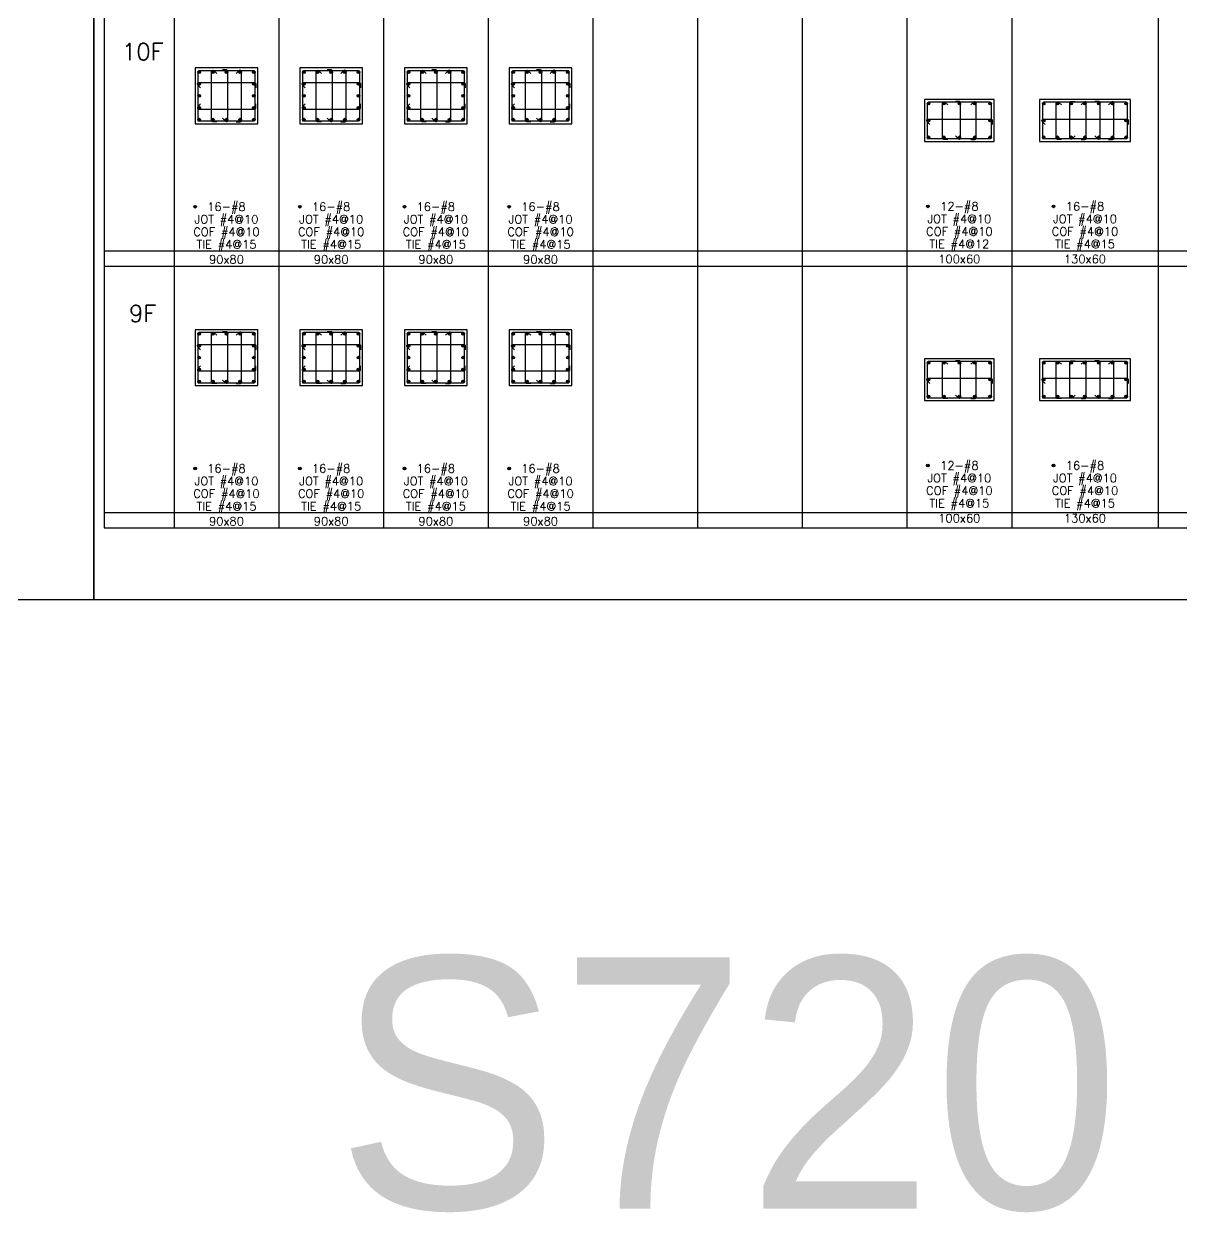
# Model space of a CAD drawing. Header units: millimetres. Extents: x 0 to 31920, y -6088 to 2522.
# Drawn here: x 28628 to 30286, y -877 to 825 of the extents above; entities that cross this region are included whole.
import ezdxf
from ezdxf.enums import TextEntityAlignment as Align

# ---------------------------------------------------------------- set-up
doc = ezdxf.new("R2010")
doc.units = ezdxf.units.MM
doc.header["$MEASUREMENT"] = 0
for name, color, linetype in [('DwFm', 7, 'Continuous'), ('S-DIM', 2, 'Continuous'), ('S-RC', 130, 'Continuous'), ('S-REINF', 6, 'Continuous'), ('S-REINFD', 201, 'Continuous'), ('S-STUD', 1, 'Continuous'), ('S-TEXT', 2, 'Continuous')]:
    doc.layers.add(name, color=color, linetype=linetype)
doc.styles.add('CS4', font='romans.shx', dxfattribs={"width": 0.8, "bigfont": 'lsp.shx'})
doc.styles.add('HELOPEN', font='helopen.shx')

# ---------------------------------------------------------------- blocks, each defined once
blk = doc.blocks.new('繪圖範圍')
blk.add_lwpolyline([(0, 51.1), (79.8, 51.1), (79.8, 0), (0, 0)], close=True)
blk = doc.blocks.new('A$Cfb944ceb')
at = {"layer": 'S-REINFD'}
h = blk.add_hatch(color=256, dxfattribs=at)
edge = h.paths.add_edge_path()
edge.add_arc((35.9, 652.8), 1.91, 0, 360)
h = blk.add_hatch(color=256, dxfattribs=at)
edge = h.paths.add_edge_path()
edge.add_arc((55.5, 652.8), 1.91, 0, 360)
h = blk.add_hatch(color=256, dxfattribs=at)
edge = h.paths.add_edge_path()
edge.add_arc((75, 652.8), 1.91, 0, 360)
h = blk.add_hatch(color=256, dxfattribs=at)
edge = h.paths.add_edge_path()
edge.add_arc((94.5, 652.8), 1.91, 0, 360)
h = blk.add_hatch(color=256, dxfattribs=at)
edge = h.paths.add_edge_path()
edge.add_arc((114.1, 652.8), 1.91, 0, 360)
h = blk.add_hatch(color=256, dxfattribs=at)
edge = h.paths.add_edge_path()
edge.add_arc((185.9, 652.8), 1.91, 0, 360)
h = blk.add_hatch(color=256, dxfattribs=at)
edge = h.paths.add_edge_path()
edge.add_arc((205.5, 652.8), 1.91, 0, 360)
h = blk.add_hatch(color=256, dxfattribs=at)
edge = h.paths.add_edge_path()
edge.add_arc((225, 652.8), 1.91, 0, 360)
h = blk.add_hatch(color=256, dxfattribs=at)
edge = h.paths.add_edge_path()
edge.add_arc((244.5, 652.8), 1.91, 0, 360)
h = blk.add_hatch(color=256, dxfattribs=at)
edge = h.paths.add_edge_path()
edge.add_arc((264.1, 652.8), 1.91, 0, 360)
h = blk.add_hatch(color=256, dxfattribs=at)
edge = h.paths.add_edge_path()
edge.add_arc((335.9, 652.8), 1.91, 0, 360)
h = blk.add_hatch(color=256, dxfattribs=at)
edge = h.paths.add_edge_path()
edge.add_arc((355.5, 652.8), 1.91, 0, 360)
h = blk.add_hatch(color=256, dxfattribs=at)
edge = h.paths.add_edge_path()
edge.add_arc((375, 652.8), 1.91, 0, 360)
h = blk.add_hatch(color=256, dxfattribs=at)
edge = h.paths.add_edge_path()
edge.add_arc((394.5, 652.8), 1.91, 0, 360)
h = blk.add_hatch(color=256, dxfattribs=at)
edge = h.paths.add_edge_path()
edge.add_arc((414.1, 652.8), 1.91, 0, 360)
h = blk.add_hatch(color=256, dxfattribs=at)
edge = h.paths.add_edge_path()
edge.add_arc((485.9, 652.8), 1.91, 0, 360)
h = blk.add_hatch(color=256, dxfattribs=at)
edge = h.paths.add_edge_path()
edge.add_arc((505.5, 652.8), 1.91, 0, 360)
h = blk.add_hatch(color=256, dxfattribs=at)
edge = h.paths.add_edge_path()
edge.add_arc((525, 652.8), 1.91, 0, 360)
h = blk.add_hatch(color=256, dxfattribs=at)
edge = h.paths.add_edge_path()
edge.add_arc((544.5, 652.8), 1.91, 0, 360)
h = blk.add_hatch(color=256, dxfattribs=at)
edge = h.paths.add_edge_path()
edge.add_arc((564.1, 652.8), 1.91, 0, 360)
h = blk.add_hatch(color=256, dxfattribs=at)
edge = h.paths.add_edge_path()
edge.add_arc((35.9, 635.8), 1.91, 0, 360)
h = blk.add_hatch(color=256, dxfattribs=at)
edge = h.paths.add_edge_path()
edge.add_arc((114.1, 635.8), 1.91, 0, 360)
h = blk.add_hatch(color=256, dxfattribs=at)
edge = h.paths.add_edge_path()
edge.add_arc((185.9, 635.8), 1.91, 0, 360)
h = blk.add_hatch(color=256, dxfattribs=at)
edge = h.paths.add_edge_path()
edge.add_arc((264.1, 635.8), 1.91, 0, 360)
h = blk.add_hatch(color=256, dxfattribs=at)
edge = h.paths.add_edge_path()
edge.add_arc((335.9, 635.8), 1.91, 0, 360)
h = blk.add_hatch(color=256, dxfattribs=at)
edge = h.paths.add_edge_path()
edge.add_arc((414.1, 635.8), 1.91, 0, 360)
h = blk.add_hatch(color=256, dxfattribs=at)
edge = h.paths.add_edge_path()
edge.add_arc((485.9, 635.8), 1.91, 0, 360)
h = blk.add_hatch(color=256, dxfattribs=at)
edge = h.paths.add_edge_path()
edge.add_arc((564.1, 635.8), 1.91, 0, 360)
h = blk.add_hatch(color=256, dxfattribs=at)
edge = h.paths.add_edge_path()
edge.add_arc((35.9, 618.8), 1.91, 0, 360)
h = blk.add_hatch(color=256, dxfattribs=at)
edge = h.paths.add_edge_path()
edge.add_arc((114.1, 618.8), 1.91, 0, 360)
h = blk.add_hatch(color=256, dxfattribs=at)
edge = h.paths.add_edge_path()
edge.add_arc((185.9, 618.8), 1.91, 0, 360)
h = blk.add_hatch(color=256, dxfattribs=at)
edge = h.paths.add_edge_path()
edge.add_arc((264.1, 618.8), 1.91, 0, 360)
h = blk.add_hatch(color=256, dxfattribs=at)
edge = h.paths.add_edge_path()
edge.add_arc((335.9, 618.8), 1.91, 0, 360)
h = blk.add_hatch(color=256, dxfattribs=at)
edge = h.paths.add_edge_path()
edge.add_arc((414.1, 618.8), 1.91, 0, 360)
h = blk.add_hatch(color=256, dxfattribs=at)
edge = h.paths.add_edge_path()
edge.add_arc((485.9, 618.8), 1.91, 0, 360)
h = blk.add_hatch(color=256, dxfattribs=at)
edge = h.paths.add_edge_path()
edge.add_arc((564.1, 618.8), 1.91, 0, 360)
h = blk.add_hatch(color=256, dxfattribs=at)
edge = h.paths.add_edge_path()
edge.add_arc((35.9, 601.7), 1.91, 0, 360)
h = blk.add_hatch(color=256, dxfattribs=at)
edge = h.paths.add_edge_path()
edge.add_arc((114.1, 601.7), 1.91, 0, 360)
h = blk.add_hatch(color=256, dxfattribs=at)
edge = h.paths.add_edge_path()
edge.add_arc((185.9, 601.7), 1.91, 0, 360)
h = blk.add_hatch(color=256, dxfattribs=at)
edge = h.paths.add_edge_path()
edge.add_arc((264.1, 601.7), 1.91, 0, 360)
h = blk.add_hatch(color=256, dxfattribs=at)
edge = h.paths.add_edge_path()
edge.add_arc((335.9, 601.7), 1.91, 0, 360)
h = blk.add_hatch(color=256, dxfattribs=at)
edge = h.paths.add_edge_path()
edge.add_arc((414.1, 601.7), 1.91, 0, 360)
h = blk.add_hatch(color=256, dxfattribs=at)
edge = h.paths.add_edge_path()
edge.add_arc((485.9, 601.7), 1.91, 0, 360)
h = blk.add_hatch(color=256, dxfattribs=at)
edge = h.paths.add_edge_path()
edge.add_arc((564.1, 601.7), 1.91, 0, 360)
h = blk.add_hatch(color=256, dxfattribs=at)
edge = h.paths.add_edge_path()
edge.add_arc((35.9, 584.7), 1.91, 0, 360)
h = blk.add_hatch(color=256, dxfattribs=at)
edge = h.paths.add_edge_path()
edge.add_arc((55.5, 584.7), 1.91, 0, 360)
h = blk.add_hatch(color=256, dxfattribs=at)
edge = h.paths.add_edge_path()
edge.add_arc((75, 584.7), 1.91, 0, 360)
h = blk.add_hatch(color=256, dxfattribs=at)
edge = h.paths.add_edge_path()
edge.add_arc((94.5, 584.7), 1.91, 0, 360)
h = blk.add_hatch(color=256, dxfattribs=at)
edge = h.paths.add_edge_path()
edge.add_arc((114.1, 584.7), 1.91, 0, 360)
h = blk.add_hatch(color=256, dxfattribs=at)
edge = h.paths.add_edge_path()
edge.add_arc((185.9, 584.7), 1.91, 0, 360)
h = blk.add_hatch(color=256, dxfattribs=at)
edge = h.paths.add_edge_path()
edge.add_arc((205.5, 584.7), 1.91, 0, 360)
h = blk.add_hatch(color=256, dxfattribs=at)
edge = h.paths.add_edge_path()
edge.add_arc((225, 584.7), 1.91, 0, 360)
h = blk.add_hatch(color=256, dxfattribs=at)
edge = h.paths.add_edge_path()
edge.add_arc((244.5, 584.7), 1.91, 0, 360)
h = blk.add_hatch(color=256, dxfattribs=at)
edge = h.paths.add_edge_path()
edge.add_arc((264.1, 584.7), 1.91, 0, 360)
h = blk.add_hatch(color=256, dxfattribs=at)
edge = h.paths.add_edge_path()
edge.add_arc((335.9, 584.7), 1.91, 0, 360)
h = blk.add_hatch(color=256, dxfattribs=at)
edge = h.paths.add_edge_path()
edge.add_arc((355.5, 584.7), 1.91, 0, 360)
h = blk.add_hatch(color=256, dxfattribs=at)
edge = h.paths.add_edge_path()
edge.add_arc((375, 584.7), 1.91, 0, 360)
h = blk.add_hatch(color=256, dxfattribs=at)
edge = h.paths.add_edge_path()
edge.add_arc((394.5, 584.7), 1.91, 0, 360)
h = blk.add_hatch(color=256, dxfattribs=at)
edge = h.paths.add_edge_path()
edge.add_arc((414.1, 584.7), 1.91, 0, 360)
h = blk.add_hatch(color=256, dxfattribs=at)
edge = h.paths.add_edge_path()
edge.add_arc((485.9, 584.7), 1.91, 0, 360)
h = blk.add_hatch(color=256, dxfattribs=at)
edge = h.paths.add_edge_path()
edge.add_arc((505.5, 584.7), 1.91, 0, 360)
h = blk.add_hatch(color=256, dxfattribs=at)
edge = h.paths.add_edge_path()
edge.add_arc((525, 584.7), 1.91, 0, 360)
h = blk.add_hatch(color=256, dxfattribs=at)
edge = h.paths.add_edge_path()
edge.add_arc((544.5, 584.7), 1.91, 0, 360)
h = blk.add_hatch(color=256, dxfattribs=at)
edge = h.paths.add_edge_path()
edge.add_arc((564.1, 584.7), 1.91, 0, 360)
h = blk.add_hatch(color=256, dxfattribs=at)
edge = h.paths.add_edge_path()
edge.add_arc((30, 460), 1.91, 0, 360)
h = blk.add_hatch(color=256, dxfattribs=at)
edge = h.paths.add_edge_path()
edge.add_arc((180, 460), 1.91, 0, 360)
h = blk.add_hatch(color=256, dxfattribs=at)
edge = h.paths.add_edge_path()
edge.add_arc((330, 460), 1.91, 0, 360)
h = blk.add_hatch(color=256, dxfattribs=at)
edge = h.paths.add_edge_path()
edge.add_arc((480, 460), 1.91, 0, 360)
h = blk.add_hatch(color=256, dxfattribs=at)
edge = h.paths.add_edge_path()
edge.add_arc((35.9, 277.8), 1.91, 0, 360)
h = blk.add_hatch(color=256, dxfattribs=at)
edge = h.paths.add_edge_path()
edge.add_arc((55.5, 277.8), 1.91, 0, 360)
h = blk.add_hatch(color=256, dxfattribs=at)
edge = h.paths.add_edge_path()
edge.add_arc((75, 277.8), 1.91, 0, 360)
h = blk.add_hatch(color=256, dxfattribs=at)
edge = h.paths.add_edge_path()
edge.add_arc((94.5, 277.8), 1.91, 0, 360)
h = blk.add_hatch(color=256, dxfattribs=at)
edge = h.paths.add_edge_path()
edge.add_arc((114.1, 277.8), 1.91, 0, 360)
h = blk.add_hatch(color=256, dxfattribs=at)
edge = h.paths.add_edge_path()
edge.add_arc((185.9, 277.8), 1.91, 0, 360)
h = blk.add_hatch(color=256, dxfattribs=at)
edge = h.paths.add_edge_path()
edge.add_arc((205.5, 277.8), 1.91, 0, 360)
h = blk.add_hatch(color=256, dxfattribs=at)
edge = h.paths.add_edge_path()
edge.add_arc((225, 277.8), 1.91, 0, 360)
h = blk.add_hatch(color=256, dxfattribs=at)
edge = h.paths.add_edge_path()
edge.add_arc((244.5, 277.8), 1.91, 0, 360)
h = blk.add_hatch(color=256, dxfattribs=at)
edge = h.paths.add_edge_path()
edge.add_arc((264.1, 277.8), 1.91, 0, 360)
h = blk.add_hatch(color=256, dxfattribs=at)
edge = h.paths.add_edge_path()
edge.add_arc((335.9, 277.8), 1.91, 0, 360)
h = blk.add_hatch(color=256, dxfattribs=at)
edge = h.paths.add_edge_path()
edge.add_arc((355.5, 277.8), 1.91, 0, 360)
h = blk.add_hatch(color=256, dxfattribs=at)
edge = h.paths.add_edge_path()
edge.add_arc((375, 277.8), 1.91, 0, 360)
h = blk.add_hatch(color=256, dxfattribs=at)
edge = h.paths.add_edge_path()
edge.add_arc((394.5, 277.8), 1.91, 0, 360)
h = blk.add_hatch(color=256, dxfattribs=at)
edge = h.paths.add_edge_path()
edge.add_arc((414.1, 277.8), 1.91, 0, 360)
h = blk.add_hatch(color=256, dxfattribs=at)
edge = h.paths.add_edge_path()
edge.add_arc((485.9, 277.8), 1.91, 0, 360)
h = blk.add_hatch(color=256, dxfattribs=at)
edge = h.paths.add_edge_path()
edge.add_arc((505.5, 277.8), 1.91, 0, 360)
h = blk.add_hatch(color=256, dxfattribs=at)
edge = h.paths.add_edge_path()
edge.add_arc((525, 277.8), 1.91, 0, 360)
h = blk.add_hatch(color=256, dxfattribs=at)
edge = h.paths.add_edge_path()
edge.add_arc((544.5, 277.8), 1.91, 0, 360)
h = blk.add_hatch(color=256, dxfattribs=at)
edge = h.paths.add_edge_path()
edge.add_arc((564.1, 277.8), 1.91, 0, 360)
h = blk.add_hatch(color=256, dxfattribs=at)
edge = h.paths.add_edge_path()
edge.add_arc((35.9, 260.8), 1.91, 0, 360)
h = blk.add_hatch(color=256, dxfattribs=at)
edge = h.paths.add_edge_path()
edge.add_arc((114.1, 260.8), 1.91, 0, 360)
h = blk.add_hatch(color=256, dxfattribs=at)
edge = h.paths.add_edge_path()
edge.add_arc((185.9, 260.8), 1.91, 0, 360)
h = blk.add_hatch(color=256, dxfattribs=at)
edge = h.paths.add_edge_path()
edge.add_arc((264.1, 260.8), 1.91, 0, 360)
h = blk.add_hatch(color=256, dxfattribs=at)
edge = h.paths.add_edge_path()
edge.add_arc((335.9, 260.8), 1.91, 0, 360)
h = blk.add_hatch(color=256, dxfattribs=at)
edge = h.paths.add_edge_path()
edge.add_arc((414.1, 260.8), 1.91, 0, 360)
h = blk.add_hatch(color=256, dxfattribs=at)
edge = h.paths.add_edge_path()
edge.add_arc((485.9, 260.8), 1.91, 0, 360)
h = blk.add_hatch(color=256, dxfattribs=at)
edge = h.paths.add_edge_path()
edge.add_arc((564.1, 260.8), 1.91, 0, 360)
h = blk.add_hatch(color=256, dxfattribs=at)
edge = h.paths.add_edge_path()
edge.add_arc((35.9, 243.8), 1.91, 0, 360)
h = blk.add_hatch(color=256, dxfattribs=at)
edge = h.paths.add_edge_path()
edge.add_arc((114.1, 243.8), 1.91, 0, 360)
h = blk.add_hatch(color=256, dxfattribs=at)
edge = h.paths.add_edge_path()
edge.add_arc((185.9, 243.8), 1.91, 0, 360)
h = blk.add_hatch(color=256, dxfattribs=at)
edge = h.paths.add_edge_path()
edge.add_arc((264.1, 243.8), 1.91, 0, 360)
h = blk.add_hatch(color=256, dxfattribs=at)
edge = h.paths.add_edge_path()
edge.add_arc((335.9, 243.8), 1.91, 0, 360)
h = blk.add_hatch(color=256, dxfattribs=at)
edge = h.paths.add_edge_path()
edge.add_arc((414.1, 243.8), 1.91, 0, 360)
h = blk.add_hatch(color=256, dxfattribs=at)
edge = h.paths.add_edge_path()
edge.add_arc((485.9, 243.8), 1.91, 0, 360)
h = blk.add_hatch(color=256, dxfattribs=at)
edge = h.paths.add_edge_path()
edge.add_arc((564.1, 243.8), 1.91, 0, 360)
h = blk.add_hatch(color=256, dxfattribs=at)
edge = h.paths.add_edge_path()
edge.add_arc((35.9, 226.7), 1.91, 0, 360)
h = blk.add_hatch(color=256, dxfattribs=at)
edge = h.paths.add_edge_path()
edge.add_arc((114.1, 226.7), 1.91, 0, 360)
h = blk.add_hatch(color=256, dxfattribs=at)
edge = h.paths.add_edge_path()
edge.add_arc((185.9, 226.7), 1.91, 0, 360)
h = blk.add_hatch(color=256, dxfattribs=at)
edge = h.paths.add_edge_path()
edge.add_arc((264.1, 226.7), 1.91, 0, 360)
h = blk.add_hatch(color=256, dxfattribs=at)
edge = h.paths.add_edge_path()
edge.add_arc((335.9, 226.7), 1.91, 0, 360)
h = blk.add_hatch(color=256, dxfattribs=at)
edge = h.paths.add_edge_path()
edge.add_arc((414.1, 226.7), 1.91, 0, 360)
h = blk.add_hatch(color=256, dxfattribs=at)
edge = h.paths.add_edge_path()
edge.add_arc((485.9, 226.7), 1.91, 0, 360)
h = blk.add_hatch(color=256, dxfattribs=at)
edge = h.paths.add_edge_path()
edge.add_arc((564.1, 226.7), 1.91, 0, 360)
h = blk.add_hatch(color=256, dxfattribs=at)
edge = h.paths.add_edge_path()
edge.add_arc((35.9, 209.7), 1.91, 0, 360)
h = blk.add_hatch(color=256, dxfattribs=at)
edge = h.paths.add_edge_path()
edge.add_arc((55.5, 209.7), 1.91, 0, 360)
h = blk.add_hatch(color=256, dxfattribs=at)
edge = h.paths.add_edge_path()
edge.add_arc((75, 209.7), 1.91, 0, 360)
h = blk.add_hatch(color=256, dxfattribs=at)
edge = h.paths.add_edge_path()
edge.add_arc((94.5, 209.7), 1.91, 0, 360)
h = blk.add_hatch(color=256, dxfattribs=at)
edge = h.paths.add_edge_path()
edge.add_arc((114.1, 209.7), 1.91, 0, 360)
h = blk.add_hatch(color=256, dxfattribs=at)
edge = h.paths.add_edge_path()
edge.add_arc((185.9, 209.7), 1.91, 0, 360)
h = blk.add_hatch(color=256, dxfattribs=at)
edge = h.paths.add_edge_path()
edge.add_arc((205.5, 209.7), 1.91, 0, 360)
h = blk.add_hatch(color=256, dxfattribs=at)
edge = h.paths.add_edge_path()
edge.add_arc((225, 209.7), 1.91, 0, 360)
h = blk.add_hatch(color=256, dxfattribs=at)
edge = h.paths.add_edge_path()
edge.add_arc((244.5, 209.7), 1.91, 0, 360)
h = blk.add_hatch(color=256, dxfattribs=at)
edge = h.paths.add_edge_path()
edge.add_arc((264.1, 209.7), 1.91, 0, 360)
h = blk.add_hatch(color=256, dxfattribs=at)
edge = h.paths.add_edge_path()
edge.add_arc((335.9, 209.7), 1.91, 0, 360)
h = blk.add_hatch(color=256, dxfattribs=at)
edge = h.paths.add_edge_path()
edge.add_arc((355.5, 209.7), 1.91, 0, 360)
h = blk.add_hatch(color=256, dxfattribs=at)
edge = h.paths.add_edge_path()
edge.add_arc((375, 209.7), 1.91, 0, 360)
h = blk.add_hatch(color=256, dxfattribs=at)
edge = h.paths.add_edge_path()
edge.add_arc((394.5, 209.7), 1.91, 0, 360)
h = blk.add_hatch(color=256, dxfattribs=at)
edge = h.paths.add_edge_path()
edge.add_arc((414.1, 209.7), 1.91, 0, 360)
h = blk.add_hatch(color=256, dxfattribs=at)
edge = h.paths.add_edge_path()
edge.add_arc((485.9, 209.7), 1.91, 0, 360)
h = blk.add_hatch(color=256, dxfattribs=at)
edge = h.paths.add_edge_path()
edge.add_arc((505.5, 209.7), 1.91, 0, 360)
h = blk.add_hatch(color=256, dxfattribs=at)
edge = h.paths.add_edge_path()
edge.add_arc((525, 209.7), 1.91, 0, 360)
h = blk.add_hatch(color=256, dxfattribs=at)
edge = h.paths.add_edge_path()
edge.add_arc((544.5, 209.7), 1.91, 0, 360)
h = blk.add_hatch(color=256, dxfattribs=at)
edge = h.paths.add_edge_path()
edge.add_arc((564.1, 209.7), 1.91, 0, 360)
h = blk.add_hatch(color=256, dxfattribs=at)
edge = h.paths.add_edge_path()
edge.add_arc((30, 85), 1.91, 0, 360)
h = blk.add_hatch(color=256, dxfattribs=at)
edge = h.paths.add_edge_path()
edge.add_arc((180, 85), 1.91, 0, 360)
h = blk.add_hatch(color=256, dxfattribs=at)
edge = h.paths.add_edge_path()
edge.add_arc((330, 85), 1.91, 0, 360)
h = blk.add_hatch(color=256, dxfattribs=at)
edge = h.paths.add_edge_path()
edge.add_arc((480, 85), 1.91, 0, 360)
at = {"layer": 'S-RC'}
for points in [[(30, 578.8), (120, 578.8), (120, 658.8), (30, 658.8), (30, 578.8)], [(180, 578.8), (270, 578.8), (270, 658.8), (180, 658.8), (180, 578.8)], [(330, 578.8), (420, 578.8), (420, 658.8), (330, 658.8), (330, 578.8)], [(480, 578.8), (570, 578.8), (570, 658.8), (480, 658.8), (480, 578.8)], [(30, 203.8), (120, 203.8), (120, 283.8), (30, 283.8), (30, 203.8)], [(180, 203.8), (270, 203.8), (270, 283.8), (180, 283.8), (180, 203.8)], [(330, 203.8), (420, 203.8), (420, 283.8), (330, 283.8), (330, 203.8)], [(480, 203.8), (570, 203.8), (570, 283.8), (480, 283.8), (480, 203.8)]]:
    blk.add_lwpolyline(points, dxfattribs=at)
at = {"layer": 'S-REINF', "color": 2}
for points in [[(34, 582.8), (114.1, 582.8, 0.414214), (116, 584.6), (116, 652.9, 0.414214), (114.1, 654.8), (35.9, 654.8, 0.414214), (34, 652.9), (34, 582.8)], [(61, 581.7), (55.4, 581.7, -0.414214), (53.5, 583.6), (53.5, 653.5, -0.653352), (56.7, 654.9), (61, 650.9)], [(69.4, 586.6), (73.7, 582.6, 0.653352), (76.9, 584), (76.9, 653.9, 0.414214), (75, 655.8), (69.4, 655.8)], [(89, 581.7), (94.6, 581.7, 0.414214), (96.5, 583.6), (96.5, 653.5, 0.653352), (93.3, 654.9), (89, 650.9)], [(184, 582.8), (264.1, 582.8, 0.414214), (266, 584.6), (266, 652.9, 0.414214), (264.1, 654.8), (185.9, 654.8, 0.414214), (184, 652.9), (184, 582.8)], [(211, 581.7), (205.4, 581.7, -0.414214), (203.5, 583.6), (203.5, 653.5, -0.653352), (206.7, 654.9), (211, 650.9)], [(219.4, 586.6), (223.7, 582.6, 0.653352), (226.9, 584), (226.9, 653.9, 0.414214), (225, 655.8), (219.4, 655.8)], [(239, 581.7), (244.6, 581.7, 0.414214), (246.5, 583.6), (246.5, 653.5, 0.653352), (243.3, 654.9), (239, 650.9)], [(334, 582.8), (414.1, 582.8, 0.414214), (416, 584.6), (416, 652.9, 0.414214), (414.1, 654.8), (335.9, 654.8, 0.414214), (334, 652.9), (334, 582.8)], [(361, 581.7), (355.4, 581.7, -0.414214), (353.5, 583.6), (353.5, 653.5, -0.653352), (356.7, 654.9), (361, 650.9)], [(369.4, 586.6), (373.7, 582.6, 0.653352), (376.9, 584), (376.9, 653.9, 0.414214), (375, 655.8), (369.4, 655.8)], [(389, 581.7), (394.6, 581.7, 0.414214), (396.5, 583.6), (396.5, 653.5, 0.653352), (393.3, 654.9), (389, 650.9)], [(484, 582.8), (564.1, 582.8, 0.414214), (566, 584.6), (566, 652.9, 0.414214), (564.1, 654.8), (485.9, 654.8, 0.414214), (484, 652.9), (484, 582.8)], [(511, 581.7), (505.4, 581.7, -0.414214), (503.5, 583.6), (503.5, 653.5, -0.653352), (506.7, 654.9), (511, 650.9)], [(519.4, 586.6), (523.7, 582.6, 0.653352), (526.9, 584), (526.9, 653.9, 0.414214), (525, 655.8), (519.4, 655.8)], [(539, 581.7), (544.6, 581.7, 0.414214), (546.5, 583.6), (546.5, 653.5, 0.653352), (543.3, 654.9), (539, 650.9)], [(37.8, 630.2), (33.8, 634.5, -0.653352), (35.2, 637.7), (115.2, 637.7, -0.414214), (117.1, 635.8), (117.1, 630.2)], [(187.8, 630.2), (183.8, 634.5, -0.653352), (185.2, 637.7), (265.2, 637.7, -0.414214), (267.1, 635.8), (267.1, 630.2)], [(337.8, 630.2), (333.8, 634.5, -0.653352), (335.2, 637.7), (415.2, 637.7, -0.414214), (417.1, 635.8), (417.1, 630.2)], [(487.8, 630.2), (483.8, 634.5, -0.653352), (485.2, 637.7), (565.2, 637.7, -0.414214), (567.1, 635.8), (567.1, 630.2)], [(37.8, 607.3), (33.8, 603, 0.653352), (35.2, 599.8), (115.2, 599.8, 0.414214), (117.1, 601.7), (117.1, 607.3)], [(187.8, 607.3), (183.8, 603, 0.653352), (185.2, 599.8), (265.2, 599.8, 0.414214), (267.1, 601.7), (267.1, 607.3)], [(337.8, 607.3), (333.8, 603, 0.653352), (335.2, 599.8), (415.2, 599.8, 0.414214), (417.1, 601.7), (417.1, 607.3)], [(487.8, 607.3), (483.8, 603, 0.653352), (485.2, 599.8), (565.2, 599.8, 0.414214), (567.1, 601.7), (567.1, 607.3)], [(34, 207.8), (114.1, 207.8, 0.414214), (116, 209.7), (116, 277.9, 0.414214), (114.1, 279.8), (35.9, 279.8, 0.414214), (34, 277.9), (34, 207.8)], [(61, 206.7), (55.4, 206.7, -0.414214), (53.5, 208.6), (53.5, 278.5, -0.653352), (56.7, 279.9), (61, 275.9)], [(69.4, 211.6), (73.7, 207.6, 0.653352), (76.9, 209), (76.9, 278.9, 0.414214), (75, 280.8), (69.4, 280.8)], [(89, 206.7), (94.6, 206.7, 0.414214), (96.5, 208.6), (96.5, 278.5, 0.653352), (93.3, 279.9), (89, 275.9)], [(184, 207.8), (264.1, 207.8, 0.414214), (266, 209.7), (266, 277.9, 0.414214), (264.1, 279.8), (185.9, 279.8, 0.414214), (184, 277.9), (184, 207.8)], [(211, 206.7), (205.4, 206.7, -0.414214), (203.5, 208.6), (203.5, 278.5, -0.653352), (206.7, 279.9), (211, 275.9)], [(219.4, 211.6), (223.7, 207.6, 0.653352), (226.9, 209), (226.9, 278.9, 0.414214), (225, 280.8), (219.4, 280.8)], [(239, 206.7), (244.6, 206.7, 0.414214), (246.5, 208.6), (246.5, 278.5, 0.653352), (243.3, 279.9), (239, 275.9)], [(334, 207.8), (414.1, 207.8, 0.414214), (416, 209.7), (416, 277.9, 0.414214), (414.1, 279.8), (335.9, 279.8, 0.414214), (334, 277.9), (334, 207.8)], [(361, 206.7), (355.4, 206.7, -0.414214), (353.5, 208.6), (353.5, 278.5, -0.653352), (356.7, 279.9), (361, 275.9)], [(369.4, 211.6), (373.7, 207.6, 0.653352), (376.9, 209), (376.9, 278.9, 0.414214), (375, 280.8), (369.4, 280.8)], [(389, 206.7), (394.6, 206.7, 0.414214), (396.5, 208.6), (396.5, 278.5, 0.653352), (393.3, 279.9), (389, 275.9)], [(484, 207.8), (564.1, 207.8, 0.414214), (566, 209.7), (566, 277.9, 0.414214), (564.1, 279.8), (485.9, 279.8, 0.414214), (484, 277.9), (484, 207.8)], [(511, 206.7), (505.4, 206.7, -0.414214), (503.5, 208.6), (503.5, 278.5, -0.653352), (506.7, 279.9), (511, 275.9)], [(519.4, 211.6), (523.7, 207.6, 0.653352), (526.9, 209), (526.9, 278.9, 0.414214), (525, 280.8), (519.4, 280.8)], [(539, 206.7), (544.6, 206.7, 0.414214), (546.5, 208.6), (546.5, 278.5, 0.653352), (543.3, 279.9), (539, 275.9)], [(37.8, 255.2), (33.8, 259.5, -0.653352), (35.2, 262.7), (115.2, 262.7, -0.414214), (117.1, 260.8), (117.1, 255.2)], [(187.8, 255.2), (183.8, 259.5, -0.653352), (185.2, 262.7), (265.2, 262.7, -0.414214), (267.1, 260.8), (267.1, 255.2)], [(337.8, 255.2), (333.8, 259.5, -0.653352), (335.2, 262.7), (415.2, 262.7, -0.414214), (417.1, 260.8), (417.1, 255.2)], [(487.8, 255.2), (483.8, 259.5, -0.653352), (485.2, 262.7), (565.2, 262.7, -0.414214), (567.1, 260.8), (567.1, 255.2)], [(37.8, 232.3), (33.8, 228, 0.653352), (35.2, 224.8), (115.2, 224.8, 0.414214), (117.1, 226.7), (117.1, 232.3)], [(187.8, 232.3), (183.8, 228, 0.653352), (185.2, 224.8), (265.2, 224.8, 0.414214), (267.1, 226.7), (267.1, 232.3)], [(337.8, 232.3), (333.8, 228, 0.653352), (335.2, 224.8), (415.2, 224.8, 0.414214), (417.1, 226.7), (417.1, 232.3)], [(487.8, 232.3), (483.8, 228, 0.653352), (485.2, 224.8), (565.2, 224.8, 0.414214), (567.1, 226.7), (567.1, 232.3)]]:
    blk.add_lwpolyline(points, format="xyb", dxfattribs=at)
at = {"layer": 'S-REINFD'}
for centre in [(35.9, 652.8), (55.5, 652.8), (75, 652.8), (94.5, 652.8), (114.1, 652.8), (185.9, 652.8), (205.5, 652.8), (225, 652.8), (244.5, 652.8), (264.1, 652.8), (335.9, 652.8), (355.5, 652.8), (375, 652.8), (394.5, 652.8), (414.1, 652.8), (485.9, 652.8), (505.5, 652.8), (525, 652.8), (544.5, 652.8), (564.1, 652.8), (35.9, 635.8), (114.1, 635.8), (185.9, 635.8), (264.1, 635.8), (335.9, 635.8), (414.1, 635.8), (485.9, 635.8), (564.1, 635.8), (35.9, 618.8), (114.1, 618.8), (185.9, 618.8), (264.1, 618.8), (335.9, 618.8), (414.1, 618.8), (485.9, 618.8), (564.1, 618.8), (35.9, 601.7), (114.1, 601.7), (185.9, 601.7), (264.1, 601.7), (335.9, 601.7), (414.1, 601.7), (485.9, 601.7), (564.1, 601.7), (35.9, 584.7), (55.5, 584.7), (75, 584.7), (94.5, 584.7), (114.1, 584.7), (185.9, 584.7), (205.5, 584.7), (225, 584.7), (244.5, 584.7), (264.1, 584.7), (335.9, 584.7), (355.5, 584.7), (375, 584.7), (394.5, 584.7), (414.1, 584.7), (485.9, 584.7), (505.5, 584.7), (525, 584.7), (544.5, 584.7), (564.1, 584.7), (30, 460), (180, 460), (330, 460), (480, 460), (35.9, 277.8), (55.5, 277.8), (75, 277.8), (94.5, 277.8), (114.1, 277.8), (185.9, 277.8), (205.5, 277.8), (225, 277.8), (244.5, 277.8), (264.1, 277.8), (335.9, 277.8), (355.5, 277.8), (375, 277.8), (394.5, 277.8), (414.1, 277.8), (485.9, 277.8), (505.5, 277.8), (525, 277.8), (544.5, 277.8), (564.1, 277.8), (35.9, 260.8), (114.1, 260.8), (185.9, 260.8), (264.1, 260.8), (335.9, 260.8), (414.1, 260.8), (485.9, 260.8), (564.1, 260.8), (35.9, 243.8), (114.1, 243.8), (185.9, 243.8), (264.1, 243.8), (335.9, 243.8), (414.1, 243.8), (485.9, 243.8), (564.1, 243.8), (35.9, 226.7), (114.1, 226.7), (185.9, 226.7), (264.1, 226.7), (335.9, 226.7), (414.1, 226.7), (485.9, 226.7), (564.1, 226.7), (35.9, 209.7), (55.5, 209.7), (75, 209.7), (94.5, 209.7), (114.1, 209.7), (185.9, 209.7), (205.5, 209.7), (225, 209.7), (244.5, 209.7), (264.1, 209.7), (335.9, 209.7), (355.5, 209.7), (375, 209.7), (394.5, 209.7), (414.1, 209.7), (485.9, 209.7), (505.5, 209.7), (525, 209.7), (544.5, 209.7), (564.1, 209.7), (30, 85), (180, 85), (330, 85), (480, 85)]:
    blk.add_circle(centre, 1.91, dxfattribs=at)
at = {"layer": 'S-TEXT', "style": 'CS4'}
for s, p in [('16-#8', (75, 454)), ('16-#8', (225, 454)), ('16-#8', (375, 454)), ('16-#8', (525, 454)), ('JOT #4@10', (75, 436)), ('JOT #4@10', (225, 436)), ('JOT #4@10', (375, 436)), ('JOT #4@10', (525, 436)), ('COF #4@10', (75, 418)), ('COF #4@10', (225, 418)), ('COF #4@10', (375, 418)), ('COF #4@10', (525, 418)), ('TIE #4@15', (75, 400)), ('TIE #4@15', (225, 400)), ('TIE #4@15', (375, 400)), ('TIE #4@15', (525, 400)), ('90x80', (75, 378.5)), ('90x80', (225, 378.5)), ('90x80', (375, 378.5)), ('90x80', (525, 378.5)), ('16-#8', (75, 79)), ('16-#8', (225, 79)), ('16-#8', (375, 79)), ('16-#8', (525, 79)), ('JOT #4@10', (75, 61)), ('JOT #4@10', (225, 61)), ('JOT #4@10', (375, 61)), ('JOT #4@10', (525, 61)), ('COF #4@10', (75, 43)), ('COF #4@10', (225, 43)), ('COF #4@10', (375, 43)), ('COF #4@10', (525, 43)), ('TIE #4@15', (75, 25)), ('TIE #4@15', (225, 25)), ('TIE #4@15', (375, 25)), ('TIE #4@15', (525, 25)), ('90x80', (75, 3.5)), ('90x80', (225, 3.5)), ('90x80', (375, 3.5)), ('90x80', (525, 3.5))]:
    blk.add_text(s, height=12, dxfattribs=at).set_placement(p, align=Align.CENTER)

msp = doc.modelspace()

# ---------------------------------------------------------------- hatches: boundary and pattern name
at = {"layer": 'S-REINFD'}
h = msp.add_hatch(color=256, dxfattribs=at)
edge = h.paths.add_edge_path()
edge.add_arc((29923.9, 710.6), 1.91, 0, 360)
h = msp.add_hatch(color=256, dxfattribs=at)
edge = h.paths.add_edge_path()
edge.add_arc((29946, 710.6), 1.91, 0, 360)
h = msp.add_hatch(color=256, dxfattribs=at)
edge = h.paths.add_edge_path()
edge.add_arc((29968, 710.6), 1.91, 0, 360)
h = msp.add_hatch(color=256, dxfattribs=at)
edge = h.paths.add_edge_path()
edge.add_arc((29990, 710.6), 1.91, 0, 360)
h = msp.add_hatch(color=256, dxfattribs=at)
edge = h.paths.add_edge_path()
edge.add_arc((30012.1, 710.6), 1.91, 0, 360)
h = msp.add_hatch(color=256, dxfattribs=at)
edge = h.paths.add_edge_path()
edge.add_arc((30088.9, 710.6), 1.91, 0, 360)
h = msp.add_hatch(color=256, dxfattribs=at)
edge = h.paths.add_edge_path()
edge.add_arc((30108.6, 710.6), 1.91, 0, 360)
h = msp.add_hatch(color=256, dxfattribs=at)
edge = h.paths.add_edge_path()
edge.add_arc((30128.3, 710.6), 1.91, 0, 360)
h = msp.add_hatch(color=256, dxfattribs=at)
edge = h.paths.add_edge_path()
edge.add_arc((30148, 710.6), 1.91, 0, 360)
h = msp.add_hatch(color=256, dxfattribs=at)
edge = h.paths.add_edge_path()
edge.add_arc((30167.7, 710.6), 1.91, 0, 360)
h = msp.add_hatch(color=256, dxfattribs=at)
edge = h.paths.add_edge_path()
edge.add_arc((30187.4, 710.6), 1.91, 0, 360)
h = msp.add_hatch(color=256, dxfattribs=at)
edge = h.paths.add_edge_path()
edge.add_arc((30207.1, 710.6), 1.91, 0, 360)
h = msp.add_hatch(color=256, dxfattribs=at)
edge = h.paths.add_edge_path()
edge.add_arc((29923.9, 686.5), 1.91, 0, 360)
h = msp.add_hatch(color=256, dxfattribs=at)
edge = h.paths.add_edge_path()
edge.add_arc((30012.1, 686.5), 1.91, 0, 360)
h = msp.add_hatch(color=256, dxfattribs=at)
edge = h.paths.add_edge_path()
edge.add_arc((30088.9, 686.5), 1.91, 0, 360)
h = msp.add_hatch(color=256, dxfattribs=at)
edge = h.paths.add_edge_path()
edge.add_arc((30207.1, 686.5), 1.91, 0, 360)
h = msp.add_hatch(color=256, dxfattribs=at)
edge = h.paths.add_edge_path()
edge.add_arc((29923.9, 662.4), 1.91, 0, 360)
h = msp.add_hatch(color=256, dxfattribs=at)
edge = h.paths.add_edge_path()
edge.add_arc((29946, 662.4), 1.91, 0, 360)
h = msp.add_hatch(color=256, dxfattribs=at)
edge = h.paths.add_edge_path()
edge.add_arc((29968, 662.4), 1.91, 0, 360)
h = msp.add_hatch(color=256, dxfattribs=at)
edge = h.paths.add_edge_path()
edge.add_arc((29990, 662.4), 1.91, 0, 360)
h = msp.add_hatch(color=256, dxfattribs=at)
edge = h.paths.add_edge_path()
edge.add_arc((30012.1, 662.4), 1.91, 0, 360)
h = msp.add_hatch(color=256, dxfattribs=at)
edge = h.paths.add_edge_path()
edge.add_arc((30088.9, 662.4), 1.91, 0, 360)
h = msp.add_hatch(color=256, dxfattribs=at)
edge = h.paths.add_edge_path()
edge.add_arc((30108.6, 662.4), 1.91, 0, 360)
h = msp.add_hatch(color=256, dxfattribs=at)
edge = h.paths.add_edge_path()
edge.add_arc((30128.3, 662.4), 1.91, 0, 360)
h = msp.add_hatch(color=256, dxfattribs=at)
edge = h.paths.add_edge_path()
edge.add_arc((30148, 662.4), 1.91, 0, 360)
h = msp.add_hatch(color=256, dxfattribs=at)
edge = h.paths.add_edge_path()
edge.add_arc((30167.7, 662.4), 1.91, 0, 360)
h = msp.add_hatch(color=256, dxfattribs=at)
edge = h.paths.add_edge_path()
edge.add_arc((30187.4, 662.4), 1.91, 0, 360)
h = msp.add_hatch(color=256, dxfattribs=at)
edge = h.paths.add_edge_path()
edge.add_arc((30207.1, 662.4), 1.91, 0, 360)
h = msp.add_hatch(color=256, dxfattribs=at)
edge = h.paths.add_edge_path()
edge.add_arc((29923, 563.5), 1.91, 0, 360)
h = msp.add_hatch(color=256, dxfattribs=at)
edge = h.paths.add_edge_path()
edge.add_arc((30103, 563.5), 1.91, 0, 360)
h = msp.add_hatch(color=256, dxfattribs=at)
edge = h.paths.add_edge_path()
edge.add_arc((29923.9, 339.4), 1.91, 0, 360)
h = msp.add_hatch(color=256, dxfattribs=at)
edge = h.paths.add_edge_path()
edge.add_arc((29946, 339.4), 1.91, 0, 360)
h = msp.add_hatch(color=256, dxfattribs=at)
edge = h.paths.add_edge_path()
edge.add_arc((29968, 339.4), 1.91, 0, 360)
h = msp.add_hatch(color=256, dxfattribs=at)
edge = h.paths.add_edge_path()
edge.add_arc((29990, 339.4), 1.91, 0, 360)
h = msp.add_hatch(color=256, dxfattribs=at)
edge = h.paths.add_edge_path()
edge.add_arc((30012.1, 339.4), 1.91, 0, 360)
h = msp.add_hatch(color=256, dxfattribs=at)
edge = h.paths.add_edge_path()
edge.add_arc((30088.9, 339.4), 1.91, 0, 360)
h = msp.add_hatch(color=256, dxfattribs=at)
edge = h.paths.add_edge_path()
edge.add_arc((30108.6, 339.4), 1.91, 0, 360)
h = msp.add_hatch(color=256, dxfattribs=at)
edge = h.paths.add_edge_path()
edge.add_arc((30128.3, 339.4), 1.91, 0, 360)
h = msp.add_hatch(color=256, dxfattribs=at)
edge = h.paths.add_edge_path()
edge.add_arc((30148, 339.4), 1.91, 0, 360)
h = msp.add_hatch(color=256, dxfattribs=at)
edge = h.paths.add_edge_path()
edge.add_arc((30167.7, 339.4), 1.91, 0, 360)
h = msp.add_hatch(color=256, dxfattribs=at)
edge = h.paths.add_edge_path()
edge.add_arc((30187.4, 339.4), 1.91, 0, 360)
h = msp.add_hatch(color=256, dxfattribs=at)
edge = h.paths.add_edge_path()
edge.add_arc((30207.1, 339.4), 1.91, 0, 360)
h = msp.add_hatch(color=256, dxfattribs=at)
edge = h.paths.add_edge_path()
edge.add_arc((29923.9, 315.3), 1.91, 0, 360)
h = msp.add_hatch(color=256, dxfattribs=at)
edge = h.paths.add_edge_path()
edge.add_arc((30012.1, 315.3), 1.91, 0, 360)
h = msp.add_hatch(color=256, dxfattribs=at)
edge = h.paths.add_edge_path()
edge.add_arc((30088.9, 315.3), 1.91, 0, 360)
h = msp.add_hatch(color=256, dxfattribs=at)
edge = h.paths.add_edge_path()
edge.add_arc((30207.1, 315.3), 1.91, 0, 360)
h = msp.add_hatch(color=256, dxfattribs=at)
edge = h.paths.add_edge_path()
edge.add_arc((29923.9, 291.2), 1.91, 0, 360)
h = msp.add_hatch(color=256, dxfattribs=at)
edge = h.paths.add_edge_path()
edge.add_arc((29946, 291.2), 1.91, 0, 360)
h = msp.add_hatch(color=256, dxfattribs=at)
edge = h.paths.add_edge_path()
edge.add_arc((29968, 291.2), 1.91, 0, 360)
h = msp.add_hatch(color=256, dxfattribs=at)
edge = h.paths.add_edge_path()
edge.add_arc((29990, 291.2), 1.91, 0, 360)
h = msp.add_hatch(color=256, dxfattribs=at)
edge = h.paths.add_edge_path()
edge.add_arc((30012.1, 291.2), 1.91, 0, 360)
h = msp.add_hatch(color=256, dxfattribs=at)
edge = h.paths.add_edge_path()
edge.add_arc((30088.9, 291.2), 1.91, 0, 360)
h = msp.add_hatch(color=256, dxfattribs=at)
edge = h.paths.add_edge_path()
edge.add_arc((30108.6, 291.2), 1.91, 0, 360)
h = msp.add_hatch(color=256, dxfattribs=at)
edge = h.paths.add_edge_path()
edge.add_arc((30128.3, 291.2), 1.91, 0, 360)
h = msp.add_hatch(color=256, dxfattribs=at)
edge = h.paths.add_edge_path()
edge.add_arc((30148, 291.2), 1.91, 0, 360)
h = msp.add_hatch(color=256, dxfattribs=at)
edge = h.paths.add_edge_path()
edge.add_arc((30167.7, 291.2), 1.91, 0, 360)
h = msp.add_hatch(color=256, dxfattribs=at)
edge = h.paths.add_edge_path()
edge.add_arc((30187.4, 291.2), 1.91, 0, 360)
h = msp.add_hatch(color=256, dxfattribs=at)
edge = h.paths.add_edge_path()
edge.add_arc((30207.1, 291.2), 1.91, 0, 360)
h = msp.add_hatch(color=256, dxfattribs=at)
edge = h.paths.add_edge_path()
edge.add_arc((29923, 192.3), 1.91, 0, 360)
h = msp.add_hatch(color=256, dxfattribs=at)
edge = h.paths.add_edge_path()
edge.add_arc((30103, 192.3), 1.91, 0, 360)

# ---------------------------------------------------------------- linework, layer by layer
at = {"layer": 'S-RC'}
for points in [[(29918, 656.5), (30018, 656.5), (30018, 716.5), (29918, 716.5), (29918, 656.5)], [(30083, 656.5), (30213, 656.5), (30213, 716.5), (30083, 716.5), (30083, 656.5)], [(29918, 285.3), (30018, 285.3), (30018, 345.3), (29918, 345.3), (29918, 285.3)], [(30083, 285.3), (30213, 285.3), (30213, 345.3), (30083, 345.3), (30083, 285.3)]]:
    msp.add_lwpolyline(points, dxfattribs=at)
at = {"layer": 'S-REINF', "color": 2}
for points in [[(29922, 660.5), (30012.1, 660.5, 0.414214), (30014, 662.4), (30014, 710.6, 0.414214), (30012.1, 712.5), (29923.9, 712.5, 0.414214), (29922, 710.6), (29922, 660.5)], [(29951.5, 659.4), (29945.9, 659.4, -0.414214), (29944, 661.3), (29944, 711.3, -0.653352), (29947.2, 712.7), (29951.5, 708.7)], [(29962.4, 664.3), (29966.7, 660.3, 0.653352), (29969.9, 661.7), (29969.9, 711.7, 0.414214), (29968, 713.6), (29962.4, 713.6)], [(29984.5, 659.4), (29990.1, 659.4, 0.414214), (29992, 661.3), (29992, 711.3, 0.653352), (29988.8, 712.7), (29984.5, 708.7)], [(30087, 660.5), (30207.1, 660.5, 0.414214), (30209, 662.4), (30209, 710.6, 0.414214), (30207.1, 712.5), (30088.9, 712.5, 0.414214), (30087, 710.6), (30087, 660.5)], [(30114.2, 659.4), (30108.6, 659.4, -0.414214), (30106.7, 661.3), (30106.7, 711.3, -0.653352), (30109.9, 712.7), (30114.2, 708.7)], [(30133.9, 664.3), (30129.6, 660.3, -0.653352), (30126.4, 661.7), (30126.4, 711.7, -0.414214), (30128.3, 713.6), (30133.9, 713.6)], [(30142.4, 659.4), (30148, 659.4, 0.414214), (30149.9, 661.3), (30149.9, 711.3, 0.653352), (30146.7, 712.7), (30142.4, 708.7)], [(30162.1, 664.3), (30166.4, 660.3, 0.653352), (30169.6, 661.7), (30169.6, 711.7, 0.414214), (30167.7, 713.6), (30162.1, 713.6)], [(30181.8, 659.4), (30187.4, 659.4, 0.414214), (30189.3, 661.3), (30189.3, 711.3, 0.653352), (30186.1, 712.7), (30181.8, 708.7)], [(29925.8, 680.9), (29921.8, 685.2, -0.653352), (29923.2, 688.4), (30013.2, 688.4, -0.414214), (30015.1, 686.5), (30015.1, 680.9)], [(30090.8, 680.9), (30086.8, 685.2, -0.653352), (30088.2, 688.4), (30208.2, 688.4, -0.414214), (30210.1, 686.5), (30210.1, 680.9)], [(29922, 289.3), (30012.1, 289.3, 0.414214), (30014, 291.2), (30014, 339.4, 0.414214), (30012.1, 341.3), (29923.9, 341.3, 0.414214), (29922, 339.4), (29922, 289.3)], [(29951.5, 288.2), (29945.9, 288.2, -0.414214), (29944, 290.1), (29944, 340.1, -0.653352), (29947.2, 341.5), (29951.5, 337.5)], [(29962.4, 293.1), (29966.7, 289.1, 0.653352), (29969.9, 290.5), (29969.9, 340.5, 0.414214), (29968, 342.4), (29962.4, 342.4)], [(29984.5, 288.2), (29990.1, 288.2, 0.414214), (29992, 290.1), (29992, 340.1, 0.653352), (29988.8, 341.5), (29984.5, 337.5)], [(30087, 289.3), (30207.1, 289.3, 0.414214), (30209, 291.2), (30209, 339.4, 0.414214), (30207.1, 341.3), (30088.9, 341.3, 0.414214), (30087, 339.4), (30087, 289.3)], [(30114.2, 288.2), (30108.6, 288.2, -0.414214), (30106.7, 290.1), (30106.7, 340.1, -0.653352), (30109.9, 341.5), (30114.2, 337.5)], [(30133.9, 293.1), (30129.6, 289.1, -0.653352), (30126.4, 290.5), (30126.4, 340.5, -0.414214), (30128.3, 342.4), (30133.9, 342.4)], [(30142.4, 288.2), (30148, 288.2, 0.414214), (30149.9, 290.1), (30149.9, 340.1, 0.653352), (30146.7, 341.5), (30142.4, 337.5)], [(30162.1, 293.1), (30166.4, 289.1, 0.653352), (30169.6, 290.5), (30169.6, 340.5, 0.414214), (30167.7, 342.4), (30162.1, 342.4)], [(30181.8, 288.2), (30187.4, 288.2, 0.414214), (30189.3, 290.1), (30189.3, 340.1, 0.653352), (30186.1, 341.5), (30181.8, 337.5)], [(29925.8, 309.7), (29921.8, 314, -0.653352), (29923.2, 317.2), (30013.2, 317.2, -0.414214), (30015.1, 315.3), (30015.1, 309.7)], [(30090.8, 309.7), (30086.8, 314, -0.653352), (30088.2, 317.2), (30208.2, 317.2, -0.414214), (30210.1, 315.3), (30210.1, 309.7)]]:
    msp.add_lwpolyline(points, format="xyb", dxfattribs=at)
at = {"layer": 'S-REINFD'}
for centre in [(29923.9, 710.6), (29946, 710.6), (29968, 710.6), (29990, 710.6), (30012.1, 710.6), (30088.9, 710.6), (30108.6, 710.6), (30128.3, 710.6), (30148, 710.6), (30167.7, 710.6), (30187.4, 710.6), (30207.1, 710.6), (29923.9, 686.5), (30012.1, 686.5), (30088.9, 686.5), (30207.1, 686.5), (29923.9, 662.4), (29946, 662.4), (29968, 662.4), (29990, 662.4), (30012.1, 662.4), (30088.9, 662.4), (30108.6, 662.4), (30128.3, 662.4), (30148, 662.4), (30167.7, 662.4), (30187.4, 662.4), (30207.1, 662.4), (29923, 563.5), (30103, 563.5), (29923.9, 339.4), (29946, 339.4), (29968, 339.4), (29990, 339.4), (30012.1, 339.4), (30088.9, 339.4), (30108.6, 339.4), (30128.3, 339.4), (30148, 339.4), (30167.7, 339.4), (30187.4, 339.4), (30207.1, 339.4), (29923.9, 315.3), (30012.1, 315.3), (30088.9, 315.3), (30207.1, 315.3), (29923.9, 291.2), (29946, 291.2), (29968, 291.2), (29990, 291.2), (30012.1, 291.2), (30088.9, 291.2), (30108.6, 291.2), (30128.3, 291.2), (30148, 291.2), (30167.7, 291.2), (30187.4, 291.2), (30207.1, 291.2), (29923, 192.3), (30103, 192.3)]:
    msp.add_circle(centre, 1.91, dxfattribs=at)
at = {"layer": 'S-STUD'}
for p, q in [((28743, 2014), (28743, 103)), ((28843, 2014), (28843, 103)), ((28993, 2014), (28993, 103)), ((29143, 2014), (29143, 103)), ((29293, 2014), (29293, 103)), ((29443, 2014), (29443, 103)), ((29593, 2014), (29593, 103)), ((29743, 2014), (29743, 103)), ((29893, 2014), (29893, 103)), ((30043, 2014), (30043, 103)), ((30253, 2014), (30253, 103)), ((28743, 500), (31753, 500)), ((28743, 478), (31753, 478)), ((28743, 125), (31753, 125)), ((28743, 103), (31753, 103))]:
    msp.add_line(p, q, dxfattribs=at)

# ---------------------------------------------------------------- block references
at = {"layer": 'DwFm', "xscale": 40, "yscale": 40, "zscale": 40}
for p in [(25536, 0), (28728, 0)]:
    msp.add_blockref('繪圖範圍', p, dxfattribs=at)
at = {"layer": 'S-DIM'}
msp.add_blockref('A$Cfb944ceb', (28843, 103), dxfattribs=at)

# ---------------------------------------------------------------- texts
at = {"color": 4, "style": 'HELOPEN'}
msp.add_text('S720', height=360, dxfattribs=at).set_placement((29074.3, -872.1))
at = {"layer": 'S-TEXT', "style": 'CS4'}
for s, height, p in [('10F', 24, (28798, 773)), ('12-#8', 12, (29968, 557.5)), ('16-#8', 12, (30148, 557.5)), ('JOT #4@10', 12, (29968, 539.5)), ('JOT #4@10', 12, (30148, 539.5)), ('COF #4@10', 12, (29968, 521.5)), ('COF #4@10', 12, (30148, 521.5)), ('TIE #4@12', 12, (29968, 503.5)), ('TIE #4@15', 12, (30148, 503.5)), ('100x60', 12, (29968, 482)), ('130x60', 12, (30148, 482)), ('9F', 24, (28798, 398)), ('12-#8', 12, (29968, 186.3)), ('16-#8', 12, (30148, 186.3)), ('JOT #4@10', 12, (29968, 168.3)), ('JOT #4@10', 12, (30148, 168.3)), ('COF #4@10', 12, (29968, 150.3)), ('COF #4@10', 12, (30148, 150.3)), ('TIE #4@15', 12, (29968, 132.3)), ('TIE #4@15', 12, (30148, 132.3)), ('100x60', 12, (29968, 110.8)), ('130x60', 12, (30148, 110.8))]:
    msp.add_text(s, height=height, dxfattribs=at).set_placement(p, align=Align.CENTER)

doc.saveas('drawing.dxf')
